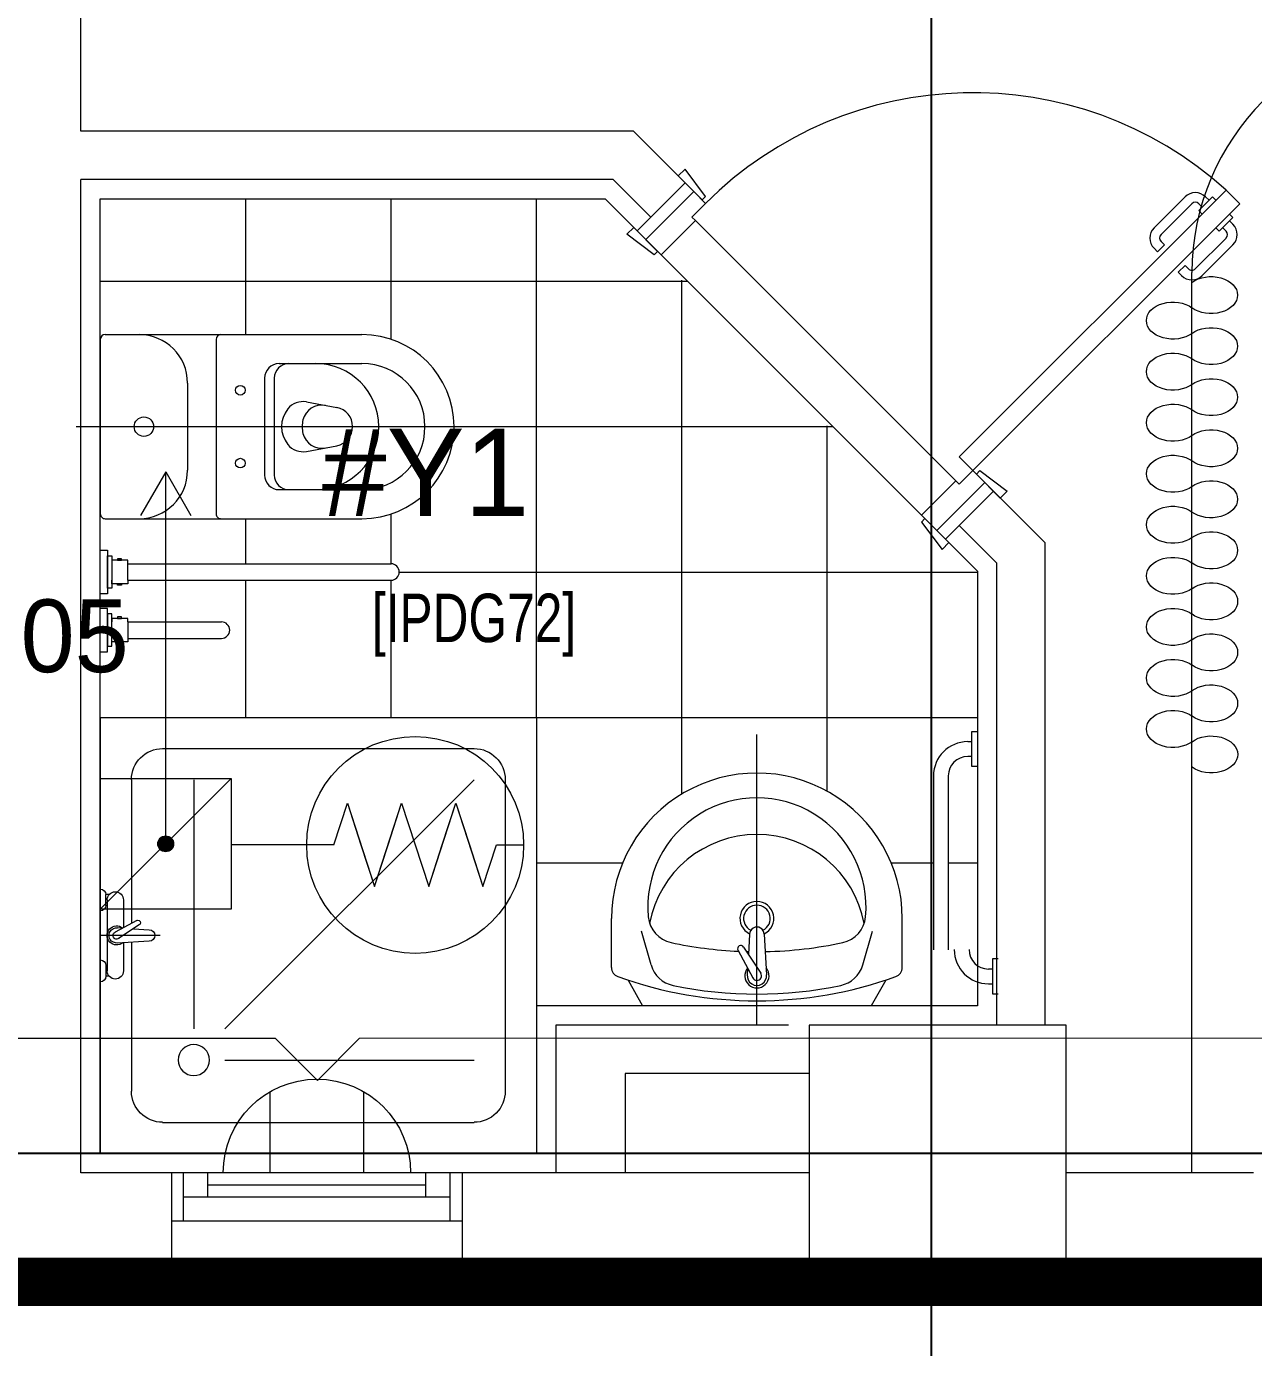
# Model space of a CAD drawing. Header units: metres. Extents: x 75097 to 220695, y -1557923 to -1361206.
# Drawn here: x 120896 to 123428, y -1441238 to -1438512 of the extents above; entities that cross this region are included whole.
import ezdxf

# ---------------------------------------------------------------- set-up
doc = ezdxf.new("R2010")
doc.units = ezdxf.units.M
doc.linetypes.add('DASHED2', pattern=[0.375, 0.25, -0.125])
doc.layers.get('0').update_dxf_attribs({"lineweight": 0})
for name, color, linetype, lineweight in [('A-100 - Copy$0$72_EGR_BASE_TEXT', 8, 'Continuous', 0), ('A-100 - Copy$0$Aluminum', 8, 'Continuous', 0), ('A-100 - Copy$0$car', 8, 'Continuous', 0), ('A-100 - Copy$0$Medical Equipment and Furniture', 8, 'Continuous', 0), ('A-100 - Copy$0$Proj', 8, 'Continuous', 0), ('A-100 - Copy$0$SANIT', 8, 'Continuous', 0), ('A-100 - Copy$0$Structure', 8, 'Continuous', 9), ('A-100 - Copy$0$Tiles', 8, 'Continuous', 0), ('A-100 - Copy$0$Walls', 8, 'Continuous', 0), ('A-100 - Copy$0$Wooden Joinery', 8, 'Continuous', 0), ('E-ELEC-EQPM-2', 85, 'Continuous', 15)]:
    doc.layers.add(name, color=color, linetype=linetype, lineweight=lineweight)
for name, color, linetype in [('A-100 - Copy$0$axes', 8, 'Continuous'), ('AMA-SO-POWER', 85, 'Continuous'), ('PD-VENT', 8, 'Continuous')]:
    doc.layers.add(name, color=color, linetype=linetype)
doc.layers.add('E-POWR', color=7, linetype='Continuous', lineweight=9, true_color=0x4e7e3e)
doc.layers.add('EXF', color=7, linetype='Continuous', lineweight=0, true_color=0x4e7e3e)
doc.styles.add('A-100 - Copy$0$X3G_ENTITY_2587EA', font='swisscl.ttf', dxfattribs={"height": 200})
doc.styles.add('Optima_5', font='', dxfattribs={"height": 3.001645})
doc.styles.get("Standard").update_dxf_attribs({"font": 'GOTHIC.TTF'})
doc.styles.get('Optima_5').set_extended_font_data('Optima')

# ---------------------------------------------------------------- blocks, each defined once
blk = doc.blocks.new('WALL OUTLET')
at = {"layer": 'E-POWR', "extrusion": (9.94399e-05, 4.90741e-07, 1)}
blk.add_line((-193.4, 0, 0), (193.4, 0, 0), dxfattribs=at)
blk.add_line((-193.4, 0, 0), (193.4, 0, 0), dxfattribs=at)
at = {"layer": 'E-POWR', "extrusion": (9.94399e-05, 4.90741e-07, 1), "elevation": 0}
for points in [[(-96.7, 0), (-96.7, 167.5)], [(96.7, 0), (96.7, 167.5)]]:
    blk.add_lwpolyline(points, dxfattribs=at)
at = {"layer": 'E-POWR', "extrusion": (9.94399e-05, 4.90741e-07, 1)}
blk.add_arc((0, 0, 0), 193.4, 359.9963, 179.9963, dxfattribs=at)
blk = doc.blocks.new('E-WATER HEATER SKT')
at = {"layer": 'E-POWR'}
h = blk.add_hatch(color=256, dxfattribs=at)
h.dxf.hatch_style = 1
h.paths.add_polyline_path([(-0.4153, 0.0019, 1), (-0.4426, 0.0019, 1)])
for p, q in [((-0.5415, -0.1106), (-0.5415, 0.1144)), ((-0.5415, 0.1144), (-0.3165, 0.1144))]:
    blk.add_line(p, q, dxfattribs=at)
blk.add_lwpolyline([(-0.5415, 0.1144), (-0.3165, 0.1144), (-0.3165, -0.1106), (-0.5415, -0.1106)], close=True, dxfattribs=at)
for points in [[(-0.4208, 0.01), (-0.3165, 0.1144)], [(-0.1398, 0), (-0.1165, 0.0717), (-0.0932, 0)], [(-0.1398, 0), (-0.1165, 0.0717), (-0.0699, -0.0717), (-0.0233, 0.0717), (0.0233, -0.0717), (0.0699, 0.0717), (0.1165, -0.0717), (0.1398, 0), (0.1865, 0)], [(-0.0466, 0), (-0.0233, 0.0717), (0, 0)], [(0.0466, 0), (0.0699, 0.0717), (0.0932, 0)], [(-0.1398, 0), (-0.3165, 0)], [(-0.0932, 0), (-0.0699, -0.0717), (-0.0466, 0)], [(0, 0), (0.0233, -0.0717), (0.0466, 0)], [(0.0932, 0), (0.1165, -0.0717), (0.1398, 0)], [(-0.5415, -0.1106), (-0.4371, -0.0063)]]:
    blk.add_lwpolyline(points, dxfattribs=at)
for centre, radius in [((0, 0), 0.1865), ((-0.429, 0.0019), 0.0137)]:
    blk.add_circle(centre, radius, dxfattribs=at)
blk = doc.blocks.new('arrow')
at = {"layer": 'E-POWR'}
for points in [[(140757.7, -1398284.6), (140667.3, -1398232.4)], [(139990, -1398284.6), (140757.7, -1398284.6), (140757.7, -1398284.6)], [(140757.7, -1398284.6), (140667.3, -1398336.8)]]:
    blk.add_lwpolyline(points, dxfattribs=at)
blk = doc.blocks.new('A-100 - Copy$0$CURTAIN')
for centre, start, end in [((-0.3386, 0.0395), 313.5684, 226.4316), ((-0.1881, 0.0395), 313.5684, 226.4316), ((-0.0376, 0.0395), 313.5684, 226.4316), ((0.1129, 0.0395), 313.5684, 226.4316), ((0.2633, 0.0395), 313.5684, 226.4316), ((0.4138, 0.0395), 313.5684, 226.4316), ((0.5643, 0.0395), 313.5684, 226.4316), ((0.7148, 0.0395), 313.5684, 226.4316), ((0.8653, 0.0395), 313.5684, 226.4316), ((0.0376, -0.0395), 133.5684, 46.4316), ((0.1881, -0.0395), 133.5684, 46.4316), ((0.3386, -0.0395), 133.5684, 46.4316), ((0.4891, -0.0395), 133.5684, 46.4316), ((0.6396, -0.0395), 133.5684, 46.4316), ((0.79, -0.0395), 133.5684, 46.4316), ((0.9405, -0.0395), 133.5684, 46.4316), ((-0.4138, -0.0395), 133.5684, 46.4316), ((-0.2633, -0.0395), 133.5684, 46.4316), ((-0.1129, -0.0395), 133.5684, 46.4316)]:
    blk.add_arc(centre, 0.0546, start, end)
blk = doc.blocks.new('A-100 - Copy$0$A$C5B88081F')
at = {"layer": 'A-100 - Copy$0$car'}
for p, q in [((91.9, -7.1), (629.3, -544.5)), ((558.6, -615.2), (21.2, -77.8))]:
    blk.add_line(p, q, dxfattribs=at)
at = {"layer": 'A-100 - Copy$0$Wooden Joinery'}
for p, q in [((1102.4, 41.7), (1038.7, -21.9)), ((1116.5, 27.6), (1052.9, -36.1)), ((1158.9, 41.7), (1130.6, 13.4)), ((1137.7, 20.5), (1130.6, 27.6)), ((1151.9, 34.6), (1144.8, 41.7)), ((1166, 34.6), (1158.9, 41.7)), ((1137.7, 6.3), (1130.6, 13.4)), ((1194.3, 6.3), (1201.4, -0.7)), ((1166, -21.9), (1173.1, -29)), ((1201.4, -0.7), (1173.1, -29)), ((1180.1, -21.9), (1187.2, -29)), ((1194.3, -7.8), (1201.4, -14.9)), ((1059.9, -57.3), (1052.9, -50.2)), ((1187.2, -43.2), (1123.6, -106.8)), ((1045.8, -71.4), (1038.7, -64.4)), ((1059.9, -57.3), (1045.8, -71.4)), ((1201.4, -57.3), (1137.7, -120.9)), ((1102.4, -99.7), (1088.2, -113.9)), ((1102.4, -99.7), (1109.4, -106.8)), ((1088.2, -113.9), (1095.3, -120.9))]:
    blk.add_line(p, q, dxfattribs=at)
for points in [[(106.1, 35.4), (113.1, 42.4), (70.7, 99), (56.6, 84.9)], [(636.4, -495), (1187.2, 55.8), (1215.5, 27.6), (664.7, -523.3)], [(14.1, -70.7), (7.1, -77.8), (-49.5, -35.4), (-35.4, -21.2)], [(671.8, -530.3), (678.8, -523.3), (735.4, -565.7), (721.2, -579.8)], [(565.7, -622.3), (558.6, -629.3), (601, -685.9), (615.2, -671.8)]]:
    blk.add_lwpolyline(points, close=True, dxfattribs=at)
for points in [[(88.4, 53), (-10.6, -46), (-28.3, -28.3), (70.7, 70.7), (88.4, 53)], [(88.4, 53), (113.1, 28.3), (84.9, 0), (91.9, -7.1), (21.2, -77.8), (-10.6, -46), (88.4, 53)], [(689.4, -548), (664.7, -523.3), (636.4, -551.5), (629.3, -544.5), (558.6, -615.2), (590.4, -647), (689.4, -548)], [(689.4, -548), (590.4, -647), (608.1, -664.7), (707.1, -565.7), (689.4, -548)]]:
    blk.add_lwpolyline(points, dxfattribs=at)
for centre, radius, start, end in [((664.7, -523.3), 780, 47.9395, 135), ((1123.6, 20.5), 30, 45, 135), ((1123.6, 20.5), 10, 45, 135), ((1059.9, -43.2), 30, 135, 225), ((1180.1, -36.1), 30, 315, 45), ((1059.9, -43.2), 10, 135, 225), ((1180.1, -36.1), 10, 315, 45), ((1116.5, -99.7), 10, 225, 315), ((1116.5, -99.7), 30, 225, 315)]:
    blk.add_arc(centre, radius, start, end, dxfattribs=at)
blk = doc.blocks.new('A-100 - Copy$0$SHOWER TRAY 80x80')
at = {"layer": 'A-100 - Copy$0$SANIT'}
for p, q in [((0, 0), (0, 0.8)), ((0.8, 0.8), (0, 0.8)), ((0.8, 0), (0.8, 0.8)), ((0.1143, 0.7429), (0.6857, 0.7429)), ((0.0571, 0.4124), (0.0571, 0.6857)), ((0.7429, 0.1143), (0.7429, 0.6857)), ((0.2286, 0.6286), (0.6857, 0.6286)), ((0.1714, 0.1143), (0.1714, 0.5714)), ((0.2286, 0.5714), (0.6857, 0.1143)), ((0.01, 0.455), (0.01, 0.475)), ((0.0163, 0.475), (0.01, 0.475)), ((0.0125, 0.335), (0.0125, 0.465)), ((0.0425, 0.4133), (0.0425, 0.465)), ((0.0125, 0.455), (0.01, 0.455)), ((0.0895, 0.4105), (0.0316, 0.4139)), ((0.11, 0.4), (0, 0.4)), ((0.0667, 0.3728), (0.0271, 0.3939)), ((0.0715, 0.3808), (0.0334, 0.4058)), ((0.0608, 0.3878), (0.0895, 0.3895)), ((0.0407, 0.3866), (0.0316, 0.3861)), ((0.0425, 0.335), (0.0425, 0.3857)), ((0.0571, 0.1143), (0.0571, 0.3779)), ((0.01, 0.345), (0.01, 0.325)), ((0.0125, 0.345), (0.01, 0.345)), ((0.0163, 0.325), (0.01, 0.325)), ((0.1143, 0.0571), (0.6857, 0.0571)), ((0, 0), (0.8, 0))]:
    blk.add_line(p, q, dxfattribs=at)
blk.add_circle((0.1714, 0.6286), 0.0286, dxfattribs=at)
for centre, radius, start, end in [((0.1143, 0.6857), 0.0571, 90, 180), ((0.6857, 0.6857), 0.0571, 360, 90), ((0, 0.475), 0.01, 0, 90), ((0.0275, 0.465), 0.015, 0, 180), ((0, 0.455), 0.01, 270, 0), ((0.03, 0.4), 0.0175, 49.632, 309.2526), ((0.03, 0.4), 0.014, 83.2671, 276.7329), ((0.03, 0.4), 0.00676, 54.0423, 244.5873), ((0.0895, 0.4), 0.0105, 270, 90), ((0.0691, 0.3768), 0.00467, 239.3148, 59.3148), ((0, 0.345), 0.01, 0, 90), ((0, 0.325), 0.01, 270, 0), ((0.0275, 0.335), 0.015, 180, 0), ((0.1143, 0.1143), 0.0571, 180, 270), ((0.6857, 0.1143), 0.0571, 270, 360)]:
    blk.add_arc(centre, radius, start, end, dxfattribs=at)
blk = doc.blocks.new('A-100 - Copy$0$lav-manta 60')
at = {"layer": 'A-100 - Copy$0$SANIT'}
for p, q in [((0, 0.04), (0, -0.56)), ((-0.2658, -0.0529), (-0.2358, 0)), ((-0.2358, 0), (0.2358, 0)), ((0.2658, -0.0529), (0.2358, 0)), ((-0.3, -0.0789), (-0.3, -0.18)), ((-0.015, -0.1473), (-0.0199, -0.064)), ((0.0274, -0.121), (-0.0078, -0.0673)), ((0.0389, -0.1142), (0.0087, -0.0575)), ((0.0191, -0.077), (0.0199, -0.064)), ((0.3, -0.0789), (0.3, -0.18)), ((-0.2185, -0.0841), (-0.2383, -0.1537)), ((0.015, -0.1473), (0.0174, -0.1057)), ((0.2185, -0.0841), (0.2383, -0.1537))]:
    blk.add_line(p, q, dxfattribs=at)
for centre, radius, start, end in [((0, -0.8557), 0.8457, 70.1771, 109.8229), ((0, -0.8696), 0.8457, 78.1914, 101.8086), ((-0.1608, -0.1006), 0.06, 101.8086, 164.0794), ((0, -0.0617), 0.025, 320.7474, 220.368), ((0, -0.0617), 0.02, 353.2671, 186.682), ((0, -0.0617), 0.00966, 25.4127, 215.9577), ((0.1608, -0.1006), 0.06, 15.9206, 78.1914), ((-0.28, -0.0789), 0.02, 109.8229, 180), ((0.28, -0.0789), 0.02, 0, 70.1771), ((-0.1645, -0.189), 0.06, 102.0883, 174.8142), ((0, -0.9572), 0.8457, 91.1572, 102.0883), ((0, -0.9572), 0.8457, 88.5486, 88.844), ((0.0332, -0.1176), 0.00666, 210.6852, 30.6852), ((0, -0.9572), 0.8457, 77.9117, 87.4274), ((0.1645, -0.189), 0.06, 5.1858, 77.9117), ((0, -0.18), 0.035, 115.3106, 64.6894), ((0, -0.18), 0.0275, 117.1496, 62.8504), ((0, -0.1473), 0.015, 180, 0), ((0, -0.18), 0.3, 180, 0), ((0, -0.2039), 0.2252, 174.8142, 5.1858), ((0, -0.1282), 0.2252, 190.6097, 349.3903)]:
    blk.add_arc(centre, radius, start, end, dxfattribs=at)
blk = doc.blocks.new('A-100 - Copy$0$WC manta')
at = {"layer": 'A-100 - Copy$0$SANIT'}
for p, q in [((-0.13, 0.18), (-0.13, -0.18)), ((-0.12, 0.19), (0.41, 0.19)), ((0.109, 0.18), (0.109, -0.18)), ((0.239, 0.13), (0.41, 0.13)), ((0.05, 0.09), (0.05, -0.09)), ((0.209, 0.1), (0.209, -0.1)), ((0.229, 0.1), (0.229, -0.1)), ((0.2955, 0.051), (0.3581, 0.0393)), ((-0.18, 0), (0.65, 0)), ((0.2955, -0.051), (0.3581, -0.0393)), ((0.239, -0.13), (0.41, -0.13)), ((-0.12, -0.19), (0.41, -0.19))]:
    blk.add_line(p, q, dxfattribs=at)
for centre, radius in [((0.159, 0.0752), 0.01), ((-0.04, 0), 0.02), ((0.159, -0.0753), 0.01)]:
    blk.add_circle(centre, radius, dxfattribs=at)
for centre, radius, start, end in [((-0.12, 0.18), 0.01, 90, 180), ((-0.05, 0.09), 0.1, 0, 90), ((0.119, 0.18), 0.01, 90, 180), ((0.41, 0), 0.19, 270, 90), ((0.239, 0.1), 0.03, 90, 180), ((0.259, 0.1), 0.03, 90, 180), ((0.3147, 0), 0.13, 270, 90), ((0.41, 0), 0.13, 270, 90), ((0.3029, 0), 0.0588, 141.525, 218.475), ((0.2882, 0.0117), 0.04, 79.4289, 141.525), ((0.3271, 0.0044), 0.04, 79.4289, 166.4176), ((0.3507, 0), 0.04, 280.5711, 79.4289), ((0.3454, 0), 0.0588, 166.4176, 193.5824), ((0.3271, -0.0044), 0.04, 193.5824, 280.5711), ((0.2882, -0.0117), 0.04, 218.475, 280.5711), ((-0.05, -0.09), 0.1, 270, 0), ((0.239, -0.1), 0.03, 180, 270), ((0.259, -0.1), 0.03, 180, 270), ((-0.12, -0.18), 0.01, 180, 270), ((0.119, -0.18), 0.01, 180, 270)]:
    blk.add_arc(centre, radius, start, end, dxfattribs=at)
blk = doc.blocks.new('A-100 - Copy')
at = {"layer": 'A-100 - Copy$0$Aluminum'}
for p, q in [((121795.3, -1440877.7, -0.1), (121195.3, -1440877.7, -0.1)), ((121220.3, -1440977.7, -0.1), (121220.3, -1440877.7, -0.1)), ((121270.3, -1440927.7, -0.1), (121270.3, -1440877.7, -0.1)), ((121720.3, -1440927.7, -0.1), (121720.3, -1440877.7, -0.1)), ((121770.3, -1440977.7, -0.1), (121770.3, -1440877.7, -0.1)), ((121270.3, -1440902.7, -0.1), (121720.3, -1440902.7, -0.1)), ((121770.3, -1440927.7, -0.1), (121220.3, -1440927.7, -0.1)), ((121795.3, -1440977.7, -0.1), (121195.3, -1440977.7, -0.1))]:
    blk.add_line(p, q, dxfattribs=at)
at = {"layer": 'A-100 - Copy$0$axes'}
for p, q in [((122763.3, -1477297.4, 0), (122763.3, -1387547.7, 0)), ((178675.3, -1440837.7, 2.4), (83612.8, -1440837.7, 2.4))]:
    blk.add_line(p, q, dxfattribs=at)
at = {"layer": 'A-100 - Copy$0$Medical Equipment and Furniture'}
blk.add_line((123301.2, -1440877.7, 0), (123301.2, -1439019.6, 0), dxfattribs=at)
for centre, start, end in [((123801.2, -1438019.7, 0), 180, 270), ((123801.2, -1439019.7, 0), 90, 180)]:
    blk.add_arc(centre, 500, start, end, dxfattribs=at)
at = {"layer": 'A-100 - Copy$0$Proj'}
blk.add_line((121195.3, -1441102.7, 2.4), (121795.3, -1441102.7, 2.4), dxfattribs=at)
at = {"layer": 'A-100 - Copy$0$SANIT'}
for p, q in [((121048.3, -1439592.7, 0), (121063.3, -1439592.7, 0)), ((121063.3, -1439592.7, 0), (121063.3, -1439682.7, 0)), ((121063.3, -1439671, 0), (121063.3, -1439604.3, 0)), ((121063.3, -1439604.3, 0), (121072.4, -1439604.3, 0)), ((121072.4, -1439604.3, 0), (121072.4, -1439671, 0)), ((121105.3, -1439613.3, 0), (121072.4, -1439613.3, 0)), ((121072.4, -1439613.3, 0), (121072.4, -1439620.7, 0)), ((121083.5, -1439610.3, 0), (121083.5, -1439613.3, 0)), ((121092.3, -1439610.3, 0), (121083.5, -1439610.3, 0)), ((121083.5, -1439613.3, 0), (121092.3, -1439613.3, 0)), ((121092.3, -1439613.3, 0), (121092.3, -1439610.3, 0)), ((121105.3, -1439620.7, 0), (121105.3, -1439613.3, 0)), ((121105.3, -1439654.7, 0), (121105.3, -1439620.7, 0)), ((121105.3, -1439620.7, 0), (121648.3, -1439620.7, 0)), ((121072.4, -1439662, 0), (121072.4, -1439654.7, 0)), ((121105.3, -1439654.7, 0), (121105.3, -1439662, 0)), ((121105.3, -1439654.7, 0), (121648.3, -1439654.7, 0)), ((121063.3, -1439682.7, 0), (121048.3, -1439682.7, 0)), ((121072.4, -1439671, 0), (121063.3, -1439671, 0)), ((121105.3, -1439662, 0), (121072.4, -1439662, 0)), ((121083.5, -1439665, 0), (121083.5, -1439662, 0)), ((121083.5, -1439662, 0), (121092.3, -1439662, 0)), ((121092.3, -1439665, 0), (121083.5, -1439665, 0)), ((121092.3, -1439662, 0), (121092.3, -1439665, 0)), ((121063.3, -1439712.7, 0), (121048.3, -1439712.7, 0)), ((121063.3, -1439802.7, 0), (121063.3, -1439712.7, 0)), ((121063.3, -1439724.3, 0), (121063.3, -1439791, 0)), ((121072.4, -1439724.3, 0), (121063.3, -1439724.3, 0)), ((121072.4, -1439791, 0), (121072.4, -1439724.3, 0)), ((121072.4, -1439733.3, 0), (121072.4, -1439740.7, 0)), ((121105.2, -1439733.3, 0), (121072.4, -1439733.3, 0)), ((121083.5, -1439730.3, 0), (121083.5, -1439733.3, 0)), ((121092.3, -1439730.3, 0), (121083.5, -1439730.3, 0)), ((121083.5, -1439733.3, 0), (121092.3, -1439733.3, 0)), ((121092.3, -1439733.3, 0), (121092.3, -1439730.3, 0)), ((121105.2, -1439740.7, 0), (121105.2, -1439733.3, 0)), ((121105.2, -1439740.7, 0), (121105.2, -1439774.7, 0)), ((121105.2, -1439740.7, 0), (121298.3, -1439740.7, 0)), ((121063.3, -1439791, 0), (121072.4, -1439791, 0)), ((121105.2, -1439782, 0), (121072.4, -1439782, 0)), ((121083.5, -1439785, 0), (121083.5, -1439782, 0)), ((121083.5, -1439782, 0), (121092.3, -1439782, 0)), ((121092.3, -1439785, 0), (121083.5, -1439785, 0)), ((121092.3, -1439782, 0), (121092.3, -1439785, 0)), ((121105.2, -1439774.7, 0), (121105.2, -1439782, 0)), ((121105.2, -1439774.7, 0), (121298.3, -1439774.7, 0)), ((121048.3, -1439802.7, 0), (121063.3, -1439802.7, 0)), ((122846.6, -1439967.1, 0), (122858.3, -1439967.1, 0)), ((122846.6, -1440039.1, 0), (122846.6, -1439967.1, 0)), ((122838.3, -1439987.8, 0), (122846.6, -1439987.8, 0)), ((122846.6, -1440018.4, 0), (122838.3, -1440018.4, 0)), ((122858.3, -1440039.1, 0), (122846.6, -1440039.1, 0)), ((122767.7, -1440057.6, 0), (122767.7, -1440417.4, 0)), ((122798.3, -1440057.8, 0), (122798.3, -1440417.3, 0)), ((122901.2, -1440436.3, -2.4), (122889.5, -1440436.3, -2.4)), ((122889.5, -1440436.3, -2.4), (122889.5, -1440508.3, -2.4)), ((122889.5, -1440457, -2.4), (122881.2, -1440457, -2.4)), ((122881.2, -1440487.6, -2.4), (122889.5, -1440487.6, -2.4)), ((122889.5, -1440508.3, -2.4), (122901.2, -1440508.3, -2.4))]:
    blk.add_line(p, q, dxfattribs=at)
for centre, radius, start, end in [((121648.3, -1439637.7, 0), 17, 269.9964, 89.9964), ((121298.3, -1439757.7, 0), 17, 269.9962, 89.9962), ((122838.3, -1440058.4, 0), 70.6, 90.0005, 180.0005), ((122838.3, -1440058.4, 0), 40, 90.0005, 180.0005), ((122881.2, -1440417, -2.4), 70.6, 179.9995, 269.9995), ((122881.2, -1440417, -2.4), 40, 179.9995, 269.9995)]:
    blk.add_arc(centre, radius, start, end, dxfattribs=at)
at = {"layer": 'A-100 - Copy$0$Structure', "elevation": 0}
blk.add_lwpolyline([(122511.2, -1441102.7), (123041.2, -1441102.7), (123041.2, -1440572.7), (122511.2, -1440572.7)], close=True, dxfattribs=at)
at = {"layer": 'A-100 - Copy$0$Tiles'}
for p, q in [((121348.3, -1439147.7, 0), (121348.3, -1438867.7, 0)), ((121648.3, -1439157.4, 0), (121648.3, -1438867.7, 0)), ((121948.3, -1439937.7, 0), (121948.3, -1438867.7, 0)), ((121048.3, -1439037.7, 0), (122260.3, -1439037.7, 0)), ((122248.3, -1440095.8, 0), (122248.3, -1439035.7, 0)), ((121778.3, -1439337.7, 0), (122560.3, -1439337.7, 0)), ((122548.3, -1440090.1, 0), (122548.3, -1439335.7, 0)), ((121648.3, -1439620.7, 0), (121648.3, -1439518, 0)), ((121348.3, -1439620.7, 0), (121348.3, -1439527.7, 0)), ((121348.3, -1439937.7, 0), (121348.3, -1439654.7, 0)), ((121648.3, -1439937.7, 0), (121648.3, -1439654.7, 0)), ((121665.3, -1439637.7, 0), (122858.3, -1439637.7, 0)), ((121948.3, -1439937.7, 0), (122858.3, -1439937.7, 0)), ((121948.3, -1440237.7, 0), (122126.2, -1440237.7, 0)), ((122680.4, -1440237.7, 0), (122767.7, -1440237.7, 0)), ((122798.3, -1440237.7, 0), (122858.3, -1440237.7, 0)), ((121948.3, -1440537.7, 0), (121948.3, -1440537.7, 2.4))]:
    blk.add_line(p, q, dxfattribs=at)
at = {"layer": 'A-100 - Copy$0$Tiles', "elevation": -2.4}
blk.add_lwpolyline([(122792.5, -1439569.9), (122858.3, -1439635.7), (122858.3, -1440532.7), (121948.3, -1440532.7), (121948.3, -1440837.7), (121048.3, -1440837.7), (121048.3, -1438867.7), (122090.3, -1438867.7), (122156.1, -1438933.5)], dxfattribs=at)
at = {"layer": 'A-100 - Copy$0$Walls'}
for p, q in [((121008.3, -1438727.7, 2.4), (121008.3, -1434989.8, 2.4)), ((122148.3, -1438727.7, 2.4), (121008.3, -1438727.7, 2.4)), ((122148.3, -1438727.7, 2.4), (122255.1, -1438834.5, 2.4)), ((121008.3, -1440877.7, 2.4), (121008.3, -1438827.7, 2.4)), ((122106.9, -1438827.7, 2.4), (121008.3, -1438827.7, 2.4)), ((122106.9, -1438827.7, 2.4), (122184.4, -1438905.2, 2.4)), ((122255.1, -1438834.5, 2.4), (122184.4, -1438905.2, 2.4)), ((122891.5, -1439470.9, 2.4), (122820.8, -1439541.6, 2.4)), ((122891.5, -1439470.9, 2.4), (122998.3, -1439577.7, 2.4)), ((122820.8, -1439541.6, 2.4), (122898.3, -1439619.1, 2.4)), ((122998.3, -1440572.7, 2.4), (122998.3, -1439577.7, 2.4)), ((122898.3, -1440572.7, 2.4), (122898.3, -1439619.1, 2.4)), ((122468.3, -1440877.7, 2.4), (121008.3, -1440877.7, 2.4)), ((121195.3, -1440877.7, 2.4), (121008.3, -1440877.7, 2.4)), ((121195.3, -1440877.7, 2.4), (121195.3, -1441102.7, 2.4)), ((122511.2, -1440877.7, 0), (121795.3, -1440877.7, 2.4)), ((121795.3, -1440877.7, 2.4), (121795.3, -1441102.7, 2.4)), ((123428.3, -1440877.7, 0), (123041.2, -1440877.7, 0)), ((121195.3, -1441102.7, 2.4), (120645.3, -1441102.7, 2.4)), ((122468.3, -1441102.7, 2.4), (121795.3, -1441102.7, 2.4)), ((123428.3, -1441102.7, 0), (123041.2, -1441102.7, 0))]:
    blk.add_line(p, q, dxfattribs=at)
for points, elevation in [([(122468.3, -1440572.7), (121988.3, -1440572.7), (121988.3, -1440877.7)], 2.4), ([(122511.2, -1440672.7), (122131.2, -1440672.7), (122131.2, -1440877.7)], 0)]:
    blk.add_lwpolyline(points, dxfattribs=dict(at, elevation=elevation))
at = {"layer": 'A-100 - Copy$0$Medical Equipment and Furniture', "extrusion": (-1.26698e-09, -6.38299e-11, -1), "xscale": 699.9999999767343, "yscale": 1000.000000000002, "zscale": 1000, "rotation": 269.985929888151}
blk.add_blockref('A-100 - Copy$0$CURTAIN', (-123301.2, -1439355.9, 0), dxfattribs=at)
at = {"layer": 'A-100 - Copy$0$SANIT'}
for name, p, xscale, yscale, zscale, rotation in [('A-100 - Copy$0$WC manta', (121178.3, -1439337.7, 0), 999.9999999999995, 999.9999999999995, 999.9999999999995, 359.998164510126), ('A-100 - Copy$0$SHOWER TRAY 80x80', (121048.3, -1439937.7, 0), -1125.00003893818, 1125.00003893818, 1125.00003893818, 179.9999999234013), ('A-100 - Copy$0$lav-manta 60', (122403.3, -1440532.7, -2.4), 1000.00000000022, 1000.00000000022, 1000.00000000022, 179.998164510126)]:
    blk.add_blockref(name, p, dxfattribs=dict(at, xscale=xscale, yscale=yscale, zscale=zscale, rotation=rotation))
at = {"layer": 'A-100 - Copy$0$Wooden Joinery'}
blk.add_blockref('A-100 - Copy$0$A$C5B88081F', (122184.4, -1438905.2, 0), dxfattribs=at)
at = {"layer": 'A-100 - Copy$0$72_EGR_BASE_TEXT', "insert": (121819.4, -1439682.4, 0), "char_height": 100, "attachment_point": 2, "style": 'A-100 - Copy$0$X3G_ENTITY_2587EA'}
blk.add_mtext('[IPDG72]', dxfattribs=at)

msp = doc.modelspace()

# ---------------------------------------------------------------- linework, layer by layer
at = {"layer": 'E-POWR', "color": 240, "linetype": 'DASHED2', "ltscale": 500, "true_color": 0xf10e52, "const_width": 100, "elevation": 0}
msp.add_lwpolyline([(115125.3, -1447867.7), (115125.3, -1441102.7), (159446.3, -1441102.7)], dxfattribs=at)
at = {"layer": 'EXF', "color": 85}
msp.add_lwpolyline([(120345.3, -1440684.3), (120345.3, -1440684.3), (120445.4, -1440599.8), (121409.1, -1440599.8), (121496.3, -1440686.9), (121583.5, -1440599.8), (131101.1, -1440597.1), (131188.2, -1440684.3), (131275.4, -1440597.1), (132264, -1440597.1), (132351.2, -1440684.3), (132438.3, -1440597.1), (141902.8, -1440597.1), (141990, -1440684.3), (142077.1, -1440607.1), (143052.1, -1440607.1), (143139.3, -1440694.3), (143226.4, -1440607.1), (152702.1, -1440597.1), (152789.3, -1440684.3), (152876.4, -1440597.1), (153851.1, -1440597.1), (153938.3, -1440684.3), (153938.3, -1440684.3)], dxfattribs=at)

# ---------------------------------------------------------------- block references
at = {"layer": 'AMA-SO-POWER', "color": 85, "xscale": 1200, "yscale": 1200, "zscale": 1200, "rotation": 4.655473189267505e-05}
msp.add_blockref('E-WATER HEATER SKT', (121698, -1440200.9, 0), dxfattribs=at)
at = {"layer": 'E-ELEC-EQPM-2', "color": 85, "rotation": 89.99999999999754}
msp.add_blockref('arrow', (-1277101.4, -1580188.7, 0), dxfattribs=at)
at = {"layer": 'PD-VENT', "color": 85, "xscale": -1, "rotation": 359.9816343017128}
msp.add_blockref('WALL OUTLET', (121495.3, -1440877.7, -0.1), dxfattribs=at)

# ---------------------------------------------------------------- texts
at = {"layer": 'E-POWR'}
msp.add_text('TO MCP-05', height=150, dxfattribs=at).set_placement((120037, -1439844.4, -1.8))
at = {"layer": 'E-POWR', "insert": (121505.4, -1439342.1, 0), "char_height": 180.1, "width": 3.637978807091713e-12, "attachment_point": 1, "rotation": 360, "line_spacing_factor": 1.047943, "style": 'Optima_5'}
msp.add_mtext('#Y1', dxfattribs=at)

# ---------------------------------------------------------------- next in the draw order: block references
msp.add_blockref('A-100 - Copy', (0, 0))

doc.saveas('drawing.dxf')
